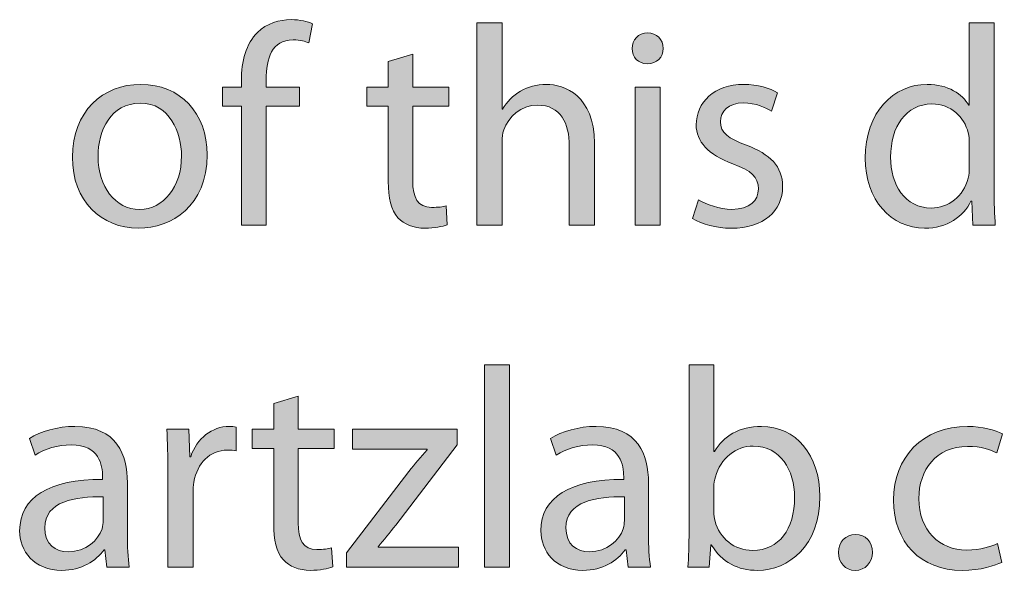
# Model space of a CAD drawing. Header units: inches. Extents: x 108 to 408, y -440 to -140.
# Drawn here: x 201.45 to 213.61, y -157.73 to -150.92 of the extents above; entities that cross this region are included whole.
import ezdxf

# ---------------------------------------------------------------- set-up
doc = ezdxf.new("R2010")
doc.units = ezdxf.units.IN
doc.header["$MEASUREMENT"] = 0
doc.layers.add('Layer 1', color=7, linetype='Continuous')

# ---------------------------------------------------------------- blocks, each defined once
blk = doc.blocks.new('block 15')
at = {"layer": 'Layer 1'}
h = blk.add_hatch(color=250, dxfattribs=at)
h.dxf.hatch_style = 2
edge = h.paths.add_edge_path()
edge.add_spline(control_points=[(204.193, -153.458), (204.193, -153.458), (204.193, -151.988), (204.193, -151.988), (204.193, -151.988), (203.957, -151.988), (203.957, -151.988), (203.957, -151.988), (203.957, -151.752), (203.957, -151.752), (203.957, -151.752), (204.193, -151.752), (204.193, -151.752), (204.193, -151.752), (204.193, -151.671), (204.193, -151.671), (204.193, -151.431), (204.25, -151.213), (204.391, -151.075), (204.507, -150.962), (204.662, -150.916), (204.807, -150.916), (204.92, -150.916), (205.012, -150.941), (205.072, -150.966), (205.072, -150.966), (205.029, -151.205), (205.029, -151.205), (204.983, -151.184), (204.923, -151.167), (204.832, -151.167), (204.567, -151.167), (204.5, -151.396), (204.5, -151.66), (204.5, -151.66), (204.5, -151.752), (204.5, -151.752), (204.5, -151.752), (204.913, -151.752), (204.913, -151.752), (204.913, -151.752), (204.913, -151.988), (204.913, -151.988), (204.913, -151.988), (204.5, -151.988), (204.5, -151.988), (204.5, -151.988), (204.5, -153.458), (204.5, -153.458), (204.5, -153.458), (204.193, -153.458), (204.193, -153.458)], knot_values=[0, 0, 0, 0, 1, 1, 1, 2, 2, 2, 3, 3, 3, 4, 4, 4, 5, 5, 5, 6, 6, 6, 7, 7, 7, 8, 8, 8, 9, 9, 9, 10, 10, 10, 11, 11, 11, 12, 12, 12, 13, 13, 13, 14, 14, 14, 15, 15, 15, 16, 16, 16, 17, 17, 17, 17], degree=3, periodic=1)
h = blk.add_hatch(color=250, dxfattribs=at)
h.dxf.hatch_style = 2
edge = h.paths.add_edge_path()
edge.add_spline(control_points=[(207.107, -150.955), (207.107, -150.955), (207.418, -150.955), (207.418, -150.955), (207.418, -150.955), (207.418, -152.024), (207.418, -152.024), (207.418, -152.024), (207.425, -152.024), (207.425, -152.024), (207.474, -151.935), (207.552, -151.854), (207.647, -151.801), (207.738, -151.748), (207.848, -151.717), (207.964, -151.717), (208.193, -151.717), (208.56, -151.858), (208.56, -152.443), (208.56, -152.443), (208.56, -153.458), (208.56, -153.458), (208.56, -153.458), (208.25, -153.458), (208.25, -153.458), (208.25, -153.458), (208.25, -152.478), (208.25, -152.478), (208.25, -152.203), (208.147, -151.974), (207.855, -151.974), (207.654, -151.974), (207.499, -152.115), (207.439, -152.281), (207.421, -152.327), (207.418, -152.373), (207.418, -152.429), (207.418, -152.429), (207.418, -153.458), (207.418, -153.458), (207.418, -153.458), (207.107, -153.458), (207.107, -153.458), (207.107, -153.458), (207.107, -150.955), (207.107, -150.955)], knot_values=[0, 0, 0, 0, 1, 1, 1, 2, 2, 2, 3, 3, 3, 4, 4, 4, 5, 5, 5, 6, 6, 6, 7, 7, 7, 8, 8, 8, 9, 9, 9, 10, 10, 10, 11, 11, 11, 12, 12, 12, 13, 13, 13, 14, 14, 14, 15, 15, 15, 15], degree=3, periodic=1)
h = blk.add_hatch(color=250, dxfattribs=at)
h.dxf.hatch_style = 2
edge = h.paths.add_edge_path()
edge.add_spline(control_points=[(213.506, -150.955), (213.506, -150.955), (213.506, -153.018), (213.506, -153.018), (213.506, -153.169), (213.513, -153.342), (213.52, -153.458), (213.52, -153.458), (213.245, -153.458), (213.245, -153.458), (213.245, -153.458), (213.231, -153.162), (213.231, -153.162), (213.231, -153.162), (213.22, -153.162), (213.22, -153.162), (213.129, -153.353), (212.924, -153.497), (212.646, -153.497), (212.233, -153.497), (211.912, -153.148), (211.912, -152.63), (211.909, -152.062), (212.265, -151.717), (212.677, -151.717), (212.941, -151.717), (213.114, -151.84), (213.192, -151.974), (213.192, -151.974), (213.199, -151.974), (213.199, -151.974), (213.199, -151.974), (213.199, -150.955), (213.199, -150.955), (213.199, -150.955), (213.506, -150.955), (213.506, -150.955)], knot_values=[0, 0, 0, 0, 1, 1, 1, 2, 2, 2, 3, 3, 3, 4, 4, 4, 5, 5, 5, 6, 6, 6, 7, 7, 7, 8, 8, 8, 9, 9, 9, 10, 10, 10, 11, 11, 11, 12, 12, 12, 12], degree=3, periodic=1)
edge = h.paths.add_edge_path()
edge.add_spline(control_points=[(213.199, -152.447), (213.199, -152.408), (213.195, -152.355), (213.185, -152.316), (213.139, -152.122), (212.97, -151.96), (212.737, -151.96), (212.416, -151.96), (212.226, -152.242), (212.226, -152.616), (212.226, -152.961), (212.399, -153.247), (212.73, -153.247), (212.938, -153.247), (213.129, -153.106), (213.185, -152.877), (213.195, -152.835), (213.199, -152.792), (213.199, -152.743), (213.199, -152.743), (213.199, -152.447), (213.199, -152.447)], knot_values=[0, 0, 0, 0, 1, 1, 1, 2, 2, 2, 3, 3, 3, 4, 4, 4, 5, 5, 5, 6, 6, 6, 7, 7, 7, 7], degree=3, periodic=1)
h = blk.add_hatch(color=250, dxfattribs=at)
h.dxf.hatch_style = 2
edge = h.paths.add_edge_path()
edge.add_spline(control_points=[(209.411, -151.273), (209.411, -151.378), (209.337, -151.463), (209.214, -151.463), (209.101, -151.463), (209.027, -151.378), (209.027, -151.273), (209.027, -151.167), (209.104, -151.079), (209.22, -151.079), (209.333, -151.079), (209.411, -151.163), (209.411, -151.273)], knot_values=[0, 0, 0, 0, 1, 1, 1, 2, 2, 2, 3, 3, 3, 4, 4, 4, 4], degree=3, periodic=1)
h.paths.add_polyline_path([(209.065, -153.458), (209.065, -151.752), (209.376, -151.752), (209.376, -153.458)])
h = blk.add_hatch(color=250, dxfattribs=at)
h.dxf.hatch_style = 2
edge = h.paths.add_edge_path()
edge.add_spline(control_points=[(206.313, -151.343), (206.313, -151.343), (206.313, -151.752), (206.313, -151.752), (206.313, -151.752), (206.758, -151.752), (206.758, -151.752), (206.758, -151.752), (206.758, -151.988), (206.758, -151.988), (206.758, -151.988), (206.313, -151.988), (206.313, -151.988), (206.313, -151.988), (206.313, -152.908), (206.313, -152.908), (206.313, -153.12), (206.373, -153.24), (206.546, -153.24), (206.631, -153.24), (206.68, -153.233), (206.726, -153.219), (206.726, -153.219), (206.74, -153.455), (206.74, -153.455), (206.68, -153.476), (206.585, -153.497), (206.465, -153.497), (206.32, -153.497), (206.204, -153.448), (206.13, -153.367), (206.045, -153.272), (206.01, -153.12), (206.01, -152.919), (206.01, -152.919), (206.01, -151.988), (206.01, -151.988), (206.01, -151.988), (205.746, -151.988), (205.746, -151.988), (205.746, -151.988), (205.746, -151.752), (205.746, -151.752), (205.746, -151.752), (206.01, -151.752), (206.01, -151.752), (206.01, -151.752), (206.01, -151.434), (206.01, -151.434), (206.01, -151.434), (206.313, -151.343), (206.313, -151.343)], knot_values=[0, 0, 0, 0, 1, 1, 1, 2, 2, 2, 3, 3, 3, 4, 4, 4, 5, 5, 5, 6, 6, 6, 7, 7, 7, 8, 8, 8, 9, 9, 9, 10, 10, 10, 11, 11, 11, 12, 12, 12, 13, 13, 13, 14, 14, 14, 15, 15, 15, 16, 16, 16, 17, 17, 17, 17], degree=3, periodic=1)
h = blk.add_hatch(color=250, dxfattribs=at)
h.dxf.hatch_style = 2
edge = h.paths.add_edge_path()
edge.add_spline(control_points=[(203.769, -152.591), (203.769, -153.222), (203.328, -153.497), (202.919, -153.497), (202.461, -153.497), (202.101, -153.159), (202.101, -152.619), (202.101, -152.051), (202.479, -151.717), (202.948, -151.717), (203.438, -151.717), (203.769, -152.073), (203.769, -152.591)], knot_values=[0, 0, 0, 0, 1, 1, 1, 2, 2, 2, 3, 3, 3, 4, 4, 4, 4], degree=3, periodic=1)
edge = h.paths.add_edge_path()
edge.add_spline(control_points=[(202.419, -152.609), (202.419, -152.982), (202.63, -153.264), (202.933, -153.264), (203.23, -153.264), (203.452, -152.986), (203.452, -152.602), (203.452, -152.313), (203.307, -151.949), (202.941, -151.949), (202.578, -151.949), (202.419, -152.288), (202.419, -152.609)], knot_values=[0, 0, 0, 0, 1, 1, 1, 2, 2, 2, 3, 3, 3, 4, 4, 4, 4], degree=3, periodic=1)
h = blk.add_hatch(color=250, dxfattribs=at)
h.dxf.hatch_style = 2
edge = h.paths.add_edge_path()
edge.add_spline(control_points=[(209.848, -153.145), (209.944, -153.201), (210.106, -153.264), (210.261, -153.264), (210.483, -153.264), (210.589, -153.155), (210.589, -153.011), (210.589, -152.862), (210.501, -152.785), (210.275, -152.701), (209.965, -152.588), (209.82, -152.422), (209.82, -152.218), (209.82, -151.942), (210.046, -151.717), (210.409, -151.717), (210.582, -151.717), (210.734, -151.762), (210.825, -151.822), (210.825, -151.822), (210.751, -152.048), (210.751, -152.048), (210.684, -152.006), (210.561, -151.946), (210.402, -151.946), (210.219, -151.946), (210.12, -152.051), (210.12, -152.179), (210.12, -152.319), (210.219, -152.383), (210.441, -152.471), (210.734, -152.581), (210.889, -152.728), (210.889, -152.982), (210.889, -153.286), (210.653, -153.497), (210.254, -153.497), (210.067, -153.497), (209.894, -153.448), (209.774, -153.377), (209.774, -153.377), (209.848, -153.145), (209.848, -153.145)], knot_values=[0, 0, 0, 0, 1, 1, 1, 2, 2, 2, 3, 3, 3, 4, 4, 4, 5, 5, 5, 6, 6, 6, 7, 7, 7, 8, 8, 8, 9, 9, 9, 10, 10, 10, 11, 11, 11, 12, 12, 12, 13, 13, 13, 14, 14, 14, 14], degree=3, periodic=1)
h = blk.add_hatch(color=250, dxfattribs=at)
h.dxf.hatch_style = 2
h.paths.add_polyline_path([(207.199, -155.189), (207.509, -155.189), (207.509, -157.692), (207.199, -157.692)])
h = blk.add_hatch(color=250, dxfattribs=at)
h.dxf.hatch_style = 2
edge = h.paths.add_edge_path()
edge.add_spline(control_points=[(209.732, -155.189), (209.732, -155.189), (210.039, -155.189), (210.039, -155.189), (210.039, -155.189), (210.039, -156.26), (210.039, -156.26), (210.039, -156.26), (210.046, -156.26), (210.046, -156.26), (210.155, -156.07), (210.353, -155.95), (210.628, -155.95), (211.054, -155.95), (211.351, -156.303), (211.351, -156.817), (211.351, -157.427), (210.963, -157.731), (210.582, -157.731), (210.335, -157.731), (210.138, -157.635), (210.007, -157.413), (210.007, -157.413), (210, -157.413), (210, -157.413), (210, -157.413), (209.982, -157.692), (209.982, -157.692), (209.982, -157.692), (209.718, -157.692), (209.718, -157.692), (209.725, -157.575), (209.732, -157.403), (209.732, -157.251), (209.732, -157.251), (209.732, -155.189), (209.732, -155.189)], knot_values=[0, 0, 0, 0, 1, 1, 1, 2, 2, 2, 3, 3, 3, 4, 4, 4, 5, 5, 5, 6, 6, 6, 7, 7, 7, 8, 8, 8, 9, 9, 9, 10, 10, 10, 11, 11, 11, 12, 12, 12, 12], degree=3, periodic=1)
edge = h.paths.add_edge_path()
edge.add_spline(control_points=[(210.039, -157.008), (210.039, -157.047), (210.042, -157.085), (210.053, -157.121), (210.109, -157.336), (210.293, -157.484), (210.518, -157.484), (210.846, -157.484), (211.037, -157.219), (211.037, -156.828), (211.037, -156.486), (210.86, -156.193), (210.525, -156.193), (210.317, -156.193), (210.12, -156.341), (210.057, -156.574), (210.046, -156.613), (210.039, -156.655), (210.039, -156.704), (210.039, -156.704), (210.039, -157.008), (210.039, -157.008)], knot_values=[0, 0, 0, 0, 1, 1, 1, 2, 2, 2, 3, 3, 3, 4, 4, 4, 5, 5, 5, 6, 6, 6, 7, 7, 7, 7], degree=3, periodic=1)
h = blk.add_hatch(color=250, dxfattribs=at)
h.dxf.hatch_style = 2
edge = h.paths.add_edge_path()
edge.add_spline(control_points=[(204.895, -155.576), (204.895, -155.576), (204.895, -155.985), (204.895, -155.985), (204.895, -155.985), (205.339, -155.985), (205.339, -155.985), (205.339, -155.985), (205.339, -156.221), (205.339, -156.221), (205.339, -156.221), (204.895, -156.221), (204.895, -156.221), (204.895, -156.221), (204.895, -157.142), (204.895, -157.142), (204.895, -157.353), (204.955, -157.473), (205.128, -157.473), (205.212, -157.473), (205.262, -157.466), (205.308, -157.452), (205.308, -157.452), (205.322, -157.688), (205.322, -157.688), (205.262, -157.709), (205.167, -157.731), (205.047, -157.731), (204.902, -157.731), (204.786, -157.681), (204.712, -157.6), (204.627, -157.505), (204.592, -157.353), (204.592, -157.152), (204.592, -157.152), (204.592, -156.221), (204.592, -156.221), (204.592, -156.221), (204.327, -156.221), (204.327, -156.221), (204.327, -156.221), (204.327, -155.985), (204.327, -155.985), (204.327, -155.985), (204.592, -155.985), (204.592, -155.985), (204.592, -155.985), (204.592, -155.668), (204.592, -155.668), (204.592, -155.668), (204.895, -155.576), (204.895, -155.576)], knot_values=[0, 0, 0, 0, 1, 1, 1, 2, 2, 2, 3, 3, 3, 4, 4, 4, 5, 5, 5, 6, 6, 6, 7, 7, 7, 8, 8, 8, 9, 9, 9, 10, 10, 10, 11, 11, 11, 12, 12, 12, 13, 13, 13, 14, 14, 14, 15, 15, 15, 16, 16, 16, 17, 17, 17, 17], degree=3, periodic=1)
h = blk.add_hatch(color=250, dxfattribs=at)
h.dxf.hatch_style = 2
edge = h.paths.add_edge_path()
edge.add_spline(control_points=[(202.782, -157.283), (202.782, -157.431), (202.789, -157.575), (202.806, -157.692), (202.806, -157.692), (202.528, -157.692), (202.528, -157.692), (202.528, -157.692), (202.503, -157.477), (202.503, -157.477), (202.503, -157.477), (202.493, -157.477), (202.493, -157.477), (202.397, -157.611), (202.214, -157.731), (201.971, -157.731), (201.625, -157.731), (201.449, -157.487), (201.449, -157.24), (201.449, -156.828), (201.816, -156.602), (202.475, -156.606), (202.475, -156.606), (202.475, -156.57), (202.475, -156.57), (202.475, -156.433), (202.436, -156.176), (202.087, -156.179), (201.925, -156.179), (201.759, -156.225), (201.64, -156.306), (201.64, -156.306), (201.569, -156.098), (201.569, -156.098), (201.71, -156.01), (201.918, -155.95), (202.133, -155.95), (202.655, -155.95), (202.782, -156.306), (202.782, -156.644), (202.782, -156.644), (202.782, -157.283), (202.782, -157.283)], knot_values=[0, 0, 0, 0, 1, 1, 1, 2, 2, 2, 3, 3, 3, 4, 4, 4, 5, 5, 5, 6, 6, 6, 7, 7, 7, 8, 8, 8, 9, 9, 9, 10, 10, 10, 11, 11, 11, 12, 12, 12, 13, 13, 13, 14, 14, 14, 14], degree=3, periodic=1)
edge = h.paths.add_edge_path()
edge.add_spline(control_points=[(202.482, -156.821), (202.144, -156.814), (201.759, -156.874), (201.759, -157.205), (201.759, -157.41), (201.893, -157.501), (202.048, -157.501), (202.274, -157.501), (202.419, -157.36), (202.468, -157.216), (202.479, -157.181), (202.482, -157.145), (202.482, -157.117), (202.482, -157.117), (202.482, -156.821), (202.482, -156.821)], knot_values=[0, 0, 0, 0, 1, 1, 1, 2, 2, 2, 3, 3, 3, 4, 4, 4, 5, 5, 5, 5], degree=3, periodic=1)
h = blk.add_hatch(color=250, dxfattribs=at)
h.dxf.hatch_style = 2
edge = h.paths.add_edge_path()
edge.add_spline(control_points=[(203.283, -156.518), (203.283, -156.317), (203.28, -156.144), (203.269, -155.985), (203.269, -155.985), (203.541, -155.985), (203.541, -155.985), (203.541, -155.985), (203.555, -156.324), (203.555, -156.324), (203.555, -156.324), (203.565, -156.324), (203.565, -156.324), (203.643, -156.095), (203.833, -155.95), (204.041, -155.95), (204.073, -155.95), (204.098, -155.953), (204.126, -155.957), (204.126, -155.957), (204.126, -156.25), (204.126, -156.25), (204.094, -156.243), (204.062, -156.243), (204.02, -156.243), (203.802, -156.243), (203.646, -156.405), (203.604, -156.638), (203.597, -156.68), (203.594, -156.733), (203.594, -156.782), (203.594, -156.782), (203.594, -157.692), (203.594, -157.692), (203.594, -157.692), (203.283, -157.692), (203.283, -157.692), (203.283, -157.692), (203.283, -156.518), (203.283, -156.518)], knot_values=[0, 0, 0, 0, 1, 1, 1, 2, 2, 2, 3, 3, 3, 4, 4, 4, 5, 5, 5, 6, 6, 6, 7, 7, 7, 8, 8, 8, 9, 9, 9, 10, 10, 10, 11, 11, 11, 12, 12, 12, 13, 13, 13, 13], degree=3, periodic=1)
h = blk.add_hatch(color=250, dxfattribs=at)
h.dxf.hatch_style = 2
edge = h.paths.add_edge_path()
edge.add_spline(control_points=[(205.495, -157.512), (205.495, -157.512), (206.264, -156.507), (206.264, -156.507), (206.341, -156.412), (206.412, -156.331), (206.49, -156.239), (206.49, -156.239), (206.49, -156.232), (206.49, -156.232), (206.49, -156.232), (205.566, -156.232), (205.566, -156.232), (205.566, -156.232), (205.566, -155.985), (205.566, -155.985), (205.566, -155.985), (206.863, -155.985), (206.863, -155.985), (206.863, -155.985), (206.863, -156.179), (206.863, -156.179), (206.863, -156.179), (206.102, -157.17), (206.102, -157.17), (206.028, -157.265), (205.961, -157.353), (205.883, -157.438), (205.883, -157.438), (205.883, -157.445), (205.883, -157.445), (205.883, -157.445), (206.877, -157.445), (206.877, -157.445), (206.877, -157.445), (206.877, -157.692), (206.877, -157.692), (206.877, -157.692), (205.495, -157.692), (205.495, -157.692), (205.495, -157.692), (205.495, -157.512), (205.495, -157.512)], knot_values=[0, 0, 0, 0, 1, 1, 1, 2, 2, 2, 3, 3, 3, 4, 4, 4, 5, 5, 5, 6, 6, 6, 7, 7, 7, 8, 8, 8, 9, 9, 9, 10, 10, 10, 11, 11, 11, 12, 12, 12, 13, 13, 13, 14, 14, 14, 14], degree=3, periodic=1)
h = blk.add_hatch(color=250, dxfattribs=at)
h.dxf.hatch_style = 2
edge = h.paths.add_edge_path()
edge.add_spline(control_points=[(209.23, -157.283), (209.23, -157.431), (209.237, -157.575), (209.255, -157.692), (209.255, -157.692), (208.977, -157.692), (208.977, -157.692), (208.977, -157.692), (208.952, -157.477), (208.952, -157.477), (208.952, -157.477), (208.941, -157.477), (208.941, -157.477), (208.846, -157.611), (208.663, -157.731), (208.419, -157.731), (208.074, -157.731), (207.898, -157.487), (207.898, -157.24), (207.898, -156.828), (208.264, -156.602), (208.923, -156.606), (208.923, -156.606), (208.923, -156.57), (208.923, -156.57), (208.923, -156.433), (208.885, -156.176), (208.536, -156.179), (208.374, -156.179), (208.208, -156.225), (208.088, -156.306), (208.088, -156.306), (208.017, -156.098), (208.017, -156.098), (208.159, -156.01), (208.366, -155.95), (208.582, -155.95), (209.103, -155.95), (209.23, -156.306), (209.23, -156.644), (209.23, -156.644), (209.23, -157.283), (209.23, -157.283)], knot_values=[0, 0, 0, 0, 1, 1, 1, 2, 2, 2, 3, 3, 3, 4, 4, 4, 5, 5, 5, 6, 6, 6, 7, 7, 7, 8, 8, 8, 9, 9, 9, 10, 10, 10, 11, 11, 11, 12, 12, 12, 13, 13, 13, 14, 14, 14, 14], degree=3, periodic=1)
edge = h.paths.add_edge_path()
edge.add_spline(control_points=[(208.931, -156.821), (208.592, -156.814), (208.208, -156.874), (208.208, -157.205), (208.208, -157.41), (208.342, -157.501), (208.497, -157.501), (208.723, -157.501), (208.867, -157.36), (208.917, -157.216), (208.927, -157.181), (208.931, -157.145), (208.931, -157.117), (208.931, -157.117), (208.931, -156.821), (208.931, -156.821)], knot_values=[0, 0, 0, 0, 1, 1, 1, 2, 2, 2, 3, 3, 3, 4, 4, 4, 5, 5, 5, 5], degree=3, periodic=1)
h = blk.add_hatch(color=250, dxfattribs=at)
h.dxf.hatch_style = 2
edge = h.paths.add_edge_path()
edge.add_spline(control_points=[(213.601, -157.632), (213.52, -157.671), (213.34, -157.731), (213.111, -157.731), (212.596, -157.731), (212.261, -157.381), (212.261, -156.86), (212.261, -156.334), (212.621, -155.95), (213.178, -155.95), (213.361, -155.95), (213.524, -155.996), (213.608, -156.042), (213.608, -156.042), (213.538, -156.278), (213.538, -156.278), (213.464, -156.239), (213.347, -156.197), (213.178, -156.197), (212.787, -156.197), (212.575, -156.489), (212.575, -156.842), (212.575, -157.237), (212.829, -157.48), (213.167, -157.48), (213.344, -157.48), (213.46, -157.438), (213.548, -157.399), (213.548, -157.399), (213.601, -157.632), (213.601, -157.632)], knot_values=[0, 0, 0, 0, 1, 1, 1, 2, 2, 2, 3, 3, 3, 4, 4, 4, 5, 5, 5, 6, 6, 6, 7, 7, 7, 8, 8, 8, 9, 9, 9, 10, 10, 10, 10], degree=3, periodic=1)
h = blk.add_hatch(color=250, dxfattribs=at)
h.dxf.hatch_style = 2
edge = h.paths.add_edge_path()
edge.add_spline(control_points=[(211.58, -157.508), (211.58, -157.381), (211.669, -157.286), (211.792, -157.286), (211.915, -157.286), (212, -157.378), (212, -157.508), (212, -157.635), (211.915, -157.731), (211.785, -157.731), (211.665, -157.731), (211.58, -157.635), (211.58, -157.508)], knot_values=[0, 0, 0, 0, 1, 1, 1, 2, 2, 2, 3, 3, 3, 4, 4, 4, 4], degree=3, periodic=1)
at = {"layer": 'Layer 1', "lineweight": 0}
for points in [[(209.065, -153.458), (209.065, -151.752), (209.376, -151.752), (209.376, -153.458), (209.065, -153.458)], [(207.199, -155.189), (207.509, -155.189), (207.509, -157.692), (207.199, -157.692), (207.199, -155.189)]]:
    blk.add_lwpolyline(points, dxfattribs=at)
for points, knots in [([(204.193, -153.458), (204.193, -153.458), (204.193, -151.988), (204.193, -151.988), (204.193, -151.988), (203.957, -151.988), (203.957, -151.988), (203.957, -151.988), (203.957, -151.752), (203.957, -151.752), (203.957, -151.752), (204.193, -151.752), (204.193, -151.752), (204.193, -151.752), (204.193, -151.671), (204.193, -151.671), (204.193, -151.431), (204.25, -151.213), (204.391, -151.075), (204.507, -150.962), (204.662, -150.916), (204.807, -150.916), (204.92, -150.916), (205.012, -150.941), (205.072, -150.966), (205.072, -150.966), (205.029, -151.205), (205.029, -151.205), (204.983, -151.184), (204.923, -151.167), (204.832, -151.167), (204.567, -151.167), (204.5, -151.396), (204.5, -151.66), (204.5, -151.66), (204.5, -151.752), (204.5, -151.752), (204.5, -151.752), (204.913, -151.752), (204.913, -151.752), (204.913, -151.752), (204.913, -151.988), (204.913, -151.988), (204.913, -151.988), (204.5, -151.988), (204.5, -151.988), (204.5, -151.988), (204.5, -153.458), (204.5, -153.458), (204.5, -153.458), (204.193, -153.458), (204.193, -153.458)], [0, 0, 0, 0, 1, 1, 1, 2, 2, 2, 3, 3, 3, 4, 4, 4, 5, 5, 5, 6, 6, 6, 7, 7, 7, 8, 8, 8, 9, 9, 9, 10, 10, 10, 11, 11, 11, 12, 12, 12, 13, 13, 13, 14, 14, 14, 15, 15, 15, 16, 16, 16, 17, 17, 17, 17]), ([(207.107, -150.955), (207.107, -150.955), (207.418, -150.955), (207.418, -150.955), (207.418, -150.955), (207.418, -152.024), (207.418, -152.024), (207.418, -152.024), (207.425, -152.024), (207.425, -152.024), (207.474, -151.935), (207.552, -151.854), (207.647, -151.801), (207.738, -151.748), (207.848, -151.717), (207.964, -151.717), (208.193, -151.717), (208.56, -151.858), (208.56, -152.443), (208.56, -152.443), (208.56, -153.458), (208.56, -153.458), (208.56, -153.458), (208.25, -153.458), (208.25, -153.458), (208.25, -153.458), (208.25, -152.478), (208.25, -152.478), (208.25, -152.203), (208.147, -151.974), (207.855, -151.974), (207.654, -151.974), (207.499, -152.115), (207.439, -152.281), (207.421, -152.327), (207.418, -152.373), (207.418, -152.429), (207.418, -152.429), (207.418, -153.458), (207.418, -153.458), (207.418, -153.458), (207.107, -153.458), (207.107, -153.458), (207.107, -153.458), (207.107, -150.955), (207.107, -150.955)], [0, 0, 0, 0, 1, 1, 1, 2, 2, 2, 3, 3, 3, 4, 4, 4, 5, 5, 5, 6, 6, 6, 7, 7, 7, 8, 8, 8, 9, 9, 9, 10, 10, 10, 11, 11, 11, 12, 12, 12, 13, 13, 13, 14, 14, 14, 15, 15, 15, 15]), ([(213.506, -150.955), (213.506, -150.955), (213.506, -153.018), (213.506, -153.018), (213.506, -153.169), (213.513, -153.342), (213.52, -153.458), (213.52, -153.458), (213.245, -153.458), (213.245, -153.458), (213.245, -153.458), (213.231, -153.162), (213.231, -153.162), (213.231, -153.162), (213.22, -153.162), (213.22, -153.162), (213.129, -153.353), (212.924, -153.497), (212.646, -153.497), (212.233, -153.497), (211.912, -153.148), (211.912, -152.63), (211.909, -152.062), (212.265, -151.717), (212.677, -151.717), (212.941, -151.717), (213.114, -151.84), (213.192, -151.974), (213.192, -151.974), (213.199, -151.974), (213.199, -151.974), (213.199, -151.974), (213.199, -150.955), (213.199, -150.955), (213.199, -150.955), (213.506, -150.955), (213.506, -150.955)], [0, 0, 0, 0, 1, 1, 1, 2, 2, 2, 3, 3, 3, 4, 4, 4, 5, 5, 5, 6, 6, 6, 7, 7, 7, 8, 8, 8, 9, 9, 9, 10, 10, 10, 11, 11, 11, 12, 12, 12, 12]), ([(209.411, -151.273), (209.411, -151.378), (209.337, -151.463), (209.214, -151.463), (209.101, -151.463), (209.027, -151.378), (209.027, -151.273), (209.027, -151.167), (209.104, -151.079), (209.22, -151.079), (209.333, -151.079), (209.411, -151.163), (209.411, -151.273)], [0, 0, 0, 0, 1, 1, 1, 2, 2, 2, 3, 3, 3, 4, 4, 4, 4]), ([(206.313, -151.343), (206.313, -151.343), (206.313, -151.752), (206.313, -151.752), (206.313, -151.752), (206.758, -151.752), (206.758, -151.752), (206.758, -151.752), (206.758, -151.988), (206.758, -151.988), (206.758, -151.988), (206.313, -151.988), (206.313, -151.988), (206.313, -151.988), (206.313, -152.908), (206.313, -152.908), (206.313, -153.12), (206.373, -153.24), (206.546, -153.24), (206.631, -153.24), (206.68, -153.233), (206.726, -153.219), (206.726, -153.219), (206.74, -153.455), (206.74, -153.455), (206.68, -153.476), (206.585, -153.497), (206.465, -153.497), (206.32, -153.497), (206.204, -153.448), (206.13, -153.367), (206.045, -153.272), (206.01, -153.12), (206.01, -152.919), (206.01, -152.919), (206.01, -151.988), (206.01, -151.988), (206.01, -151.988), (205.746, -151.988), (205.746, -151.988), (205.746, -151.988), (205.746, -151.752), (205.746, -151.752), (205.746, -151.752), (206.01, -151.752), (206.01, -151.752), (206.01, -151.752), (206.01, -151.434), (206.01, -151.434), (206.01, -151.434), (206.313, -151.343), (206.313, -151.343)], [0, 0, 0, 0, 1, 1, 1, 2, 2, 2, 3, 3, 3, 4, 4, 4, 5, 5, 5, 6, 6, 6, 7, 7, 7, 8, 8, 8, 9, 9, 9, 10, 10, 10, 11, 11, 11, 12, 12, 12, 13, 13, 13, 14, 14, 14, 15, 15, 15, 16, 16, 16, 17, 17, 17, 17]), ([(203.769, -152.591), (203.769, -153.222), (203.328, -153.497), (202.919, -153.497), (202.461, -153.497), (202.101, -153.159), (202.101, -152.619), (202.101, -152.051), (202.479, -151.717), (202.948, -151.717), (203.438, -151.717), (203.769, -152.073), (203.769, -152.591)], [0, 0, 0, 0, 1, 1, 1, 2, 2, 2, 3, 3, 3, 4, 4, 4, 4]), ([(209.848, -153.145), (209.944, -153.201), (210.106, -153.264), (210.261, -153.264), (210.483, -153.264), (210.589, -153.155), (210.589, -153.011), (210.589, -152.862), (210.501, -152.785), (210.275, -152.701), (209.965, -152.588), (209.82, -152.422), (209.82, -152.218), (209.82, -151.942), (210.046, -151.717), (210.409, -151.717), (210.582, -151.717), (210.734, -151.762), (210.825, -151.822), (210.825, -151.822), (210.751, -152.048), (210.751, -152.048), (210.684, -152.006), (210.561, -151.946), (210.402, -151.946), (210.219, -151.946), (210.12, -152.051), (210.12, -152.179), (210.12, -152.319), (210.219, -152.383), (210.441, -152.471), (210.734, -152.581), (210.889, -152.728), (210.889, -152.982), (210.889, -153.286), (210.653, -153.497), (210.254, -153.497), (210.067, -153.497), (209.894, -153.448), (209.774, -153.377), (209.774, -153.377), (209.848, -153.145), (209.848, -153.145)], [0, 0, 0, 0, 1, 1, 1, 2, 2, 2, 3, 3, 3, 4, 4, 4, 5, 5, 5, 6, 6, 6, 7, 7, 7, 8, 8, 8, 9, 9, 9, 10, 10, 10, 11, 11, 11, 12, 12, 12, 13, 13, 13, 14, 14, 14, 14]), ([(202.419, -152.609), (202.419, -152.982), (202.63, -153.264), (202.933, -153.264), (203.23, -153.264), (203.452, -152.986), (203.452, -152.602), (203.452, -152.313), (203.307, -151.949), (202.941, -151.949), (202.578, -151.949), (202.419, -152.288), (202.419, -152.609)], [0, 0, 0, 0, 1, 1, 1, 2, 2, 2, 3, 3, 3, 4, 4, 4, 4]), ([(213.199, -152.447), (213.199, -152.408), (213.195, -152.355), (213.185, -152.316), (213.139, -152.122), (212.97, -151.96), (212.737, -151.96), (212.416, -151.96), (212.226, -152.242), (212.226, -152.616), (212.226, -152.961), (212.399, -153.247), (212.73, -153.247), (212.938, -153.247), (213.129, -153.106), (213.185, -152.877), (213.195, -152.835), (213.199, -152.792), (213.199, -152.743), (213.199, -152.743), (213.199, -152.447), (213.199, -152.447)], [0, 0, 0, 0, 1, 1, 1, 2, 2, 2, 3, 3, 3, 4, 4, 4, 5, 5, 5, 6, 6, 6, 7, 7, 7, 7]), ([(209.732, -155.189), (209.732, -155.189), (210.039, -155.189), (210.039, -155.189), (210.039, -155.189), (210.039, -156.26), (210.039, -156.26), (210.039, -156.26), (210.046, -156.26), (210.046, -156.26), (210.155, -156.07), (210.353, -155.95), (210.628, -155.95), (211.054, -155.95), (211.351, -156.303), (211.351, -156.817), (211.351, -157.427), (210.963, -157.731), (210.582, -157.731), (210.335, -157.731), (210.138, -157.635), (210.007, -157.413), (210.007, -157.413), (210, -157.413), (210, -157.413), (210, -157.413), (209.982, -157.692), (209.982, -157.692), (209.982, -157.692), (209.718, -157.692), (209.718, -157.692), (209.725, -157.575), (209.732, -157.403), (209.732, -157.251), (209.732, -157.251), (209.732, -155.189), (209.732, -155.189)], [0, 0, 0, 0, 1, 1, 1, 2, 2, 2, 3, 3, 3, 4, 4, 4, 5, 5, 5, 6, 6, 6, 7, 7, 7, 8, 8, 8, 9, 9, 9, 10, 10, 10, 11, 11, 11, 12, 12, 12, 12]), ([(204.895, -155.576), (204.895, -155.576), (204.895, -155.985), (204.895, -155.985), (204.895, -155.985), (205.339, -155.985), (205.339, -155.985), (205.339, -155.985), (205.339, -156.221), (205.339, -156.221), (205.339, -156.221), (204.895, -156.221), (204.895, -156.221), (204.895, -156.221), (204.895, -157.142), (204.895, -157.142), (204.895, -157.353), (204.955, -157.473), (205.128, -157.473), (205.212, -157.473), (205.262, -157.466), (205.308, -157.452), (205.308, -157.452), (205.322, -157.688), (205.322, -157.688), (205.262, -157.709), (205.167, -157.731), (205.047, -157.731), (204.902, -157.731), (204.786, -157.681), (204.712, -157.6), (204.627, -157.505), (204.592, -157.353), (204.592, -157.152), (204.592, -157.152), (204.592, -156.221), (204.592, -156.221), (204.592, -156.221), (204.327, -156.221), (204.327, -156.221), (204.327, -156.221), (204.327, -155.985), (204.327, -155.985), (204.327, -155.985), (204.592, -155.985), (204.592, -155.985), (204.592, -155.985), (204.592, -155.668), (204.592, -155.668), (204.592, -155.668), (204.895, -155.576), (204.895, -155.576)], [0, 0, 0, 0, 1, 1, 1, 2, 2, 2, 3, 3, 3, 4, 4, 4, 5, 5, 5, 6, 6, 6, 7, 7, 7, 8, 8, 8, 9, 9, 9, 10, 10, 10, 11, 11, 11, 12, 12, 12, 13, 13, 13, 14, 14, 14, 15, 15, 15, 16, 16, 16, 17, 17, 17, 17]), ([(202.782, -157.283), (202.782, -157.431), (202.789, -157.575), (202.806, -157.692), (202.806, -157.692), (202.528, -157.692), (202.528, -157.692), (202.528, -157.692), (202.503, -157.477), (202.503, -157.477), (202.503, -157.477), (202.493, -157.477), (202.493, -157.477), (202.397, -157.611), (202.214, -157.731), (201.971, -157.731), (201.625, -157.731), (201.449, -157.487), (201.449, -157.24), (201.449, -156.828), (201.816, -156.602), (202.475, -156.606), (202.475, -156.606), (202.475, -156.57), (202.475, -156.57), (202.475, -156.433), (202.436, -156.176), (202.087, -156.179), (201.925, -156.179), (201.759, -156.225), (201.64, -156.306), (201.64, -156.306), (201.569, -156.098), (201.569, -156.098), (201.71, -156.01), (201.918, -155.95), (202.133, -155.95), (202.655, -155.95), (202.782, -156.306), (202.782, -156.644), (202.782, -156.644), (202.782, -157.283), (202.782, -157.283)], [0, 0, 0, 0, 1, 1, 1, 2, 2, 2, 3, 3, 3, 4, 4, 4, 5, 5, 5, 6, 6, 6, 7, 7, 7, 8, 8, 8, 9, 9, 9, 10, 10, 10, 11, 11, 11, 12, 12, 12, 13, 13, 13, 14, 14, 14, 14]), ([(203.283, -156.518), (203.283, -156.317), (203.28, -156.144), (203.269, -155.985), (203.269, -155.985), (203.541, -155.985), (203.541, -155.985), (203.541, -155.985), (203.555, -156.324), (203.555, -156.324), (203.555, -156.324), (203.565, -156.324), (203.565, -156.324), (203.643, -156.095), (203.833, -155.95), (204.041, -155.95), (204.073, -155.95), (204.098, -155.953), (204.126, -155.957), (204.126, -155.957), (204.126, -156.25), (204.126, -156.25), (204.094, -156.243), (204.062, -156.243), (204.02, -156.243), (203.802, -156.243), (203.646, -156.405), (203.604, -156.638), (203.597, -156.68), (203.594, -156.733), (203.594, -156.782), (203.594, -156.782), (203.594, -157.692), (203.594, -157.692), (203.594, -157.692), (203.283, -157.692), (203.283, -157.692), (203.283, -157.692), (203.283, -156.518), (203.283, -156.518)], [0, 0, 0, 0, 1, 1, 1, 2, 2, 2, 3, 3, 3, 4, 4, 4, 5, 5, 5, 6, 6, 6, 7, 7, 7, 8, 8, 8, 9, 9, 9, 10, 10, 10, 11, 11, 11, 12, 12, 12, 13, 13, 13, 13]), ([(205.495, -157.512), (205.495, -157.512), (206.264, -156.507), (206.264, -156.507), (206.341, -156.412), (206.412, -156.331), (206.49, -156.239), (206.49, -156.239), (206.49, -156.232), (206.49, -156.232), (206.49, -156.232), (205.566, -156.232), (205.566, -156.232), (205.566, -156.232), (205.566, -155.985), (205.566, -155.985), (205.566, -155.985), (206.863, -155.985), (206.863, -155.985), (206.863, -155.985), (206.863, -156.179), (206.863, -156.179), (206.863, -156.179), (206.102, -157.17), (206.102, -157.17), (206.028, -157.265), (205.961, -157.353), (205.883, -157.438), (205.883, -157.438), (205.883, -157.445), (205.883, -157.445), (205.883, -157.445), (206.877, -157.445), (206.877, -157.445), (206.877, -157.445), (206.877, -157.692), (206.877, -157.692), (206.877, -157.692), (205.495, -157.692), (205.495, -157.692), (205.495, -157.692), (205.495, -157.512), (205.495, -157.512)], [0, 0, 0, 0, 1, 1, 1, 2, 2, 2, 3, 3, 3, 4, 4, 4, 5, 5, 5, 6, 6, 6, 7, 7, 7, 8, 8, 8, 9, 9, 9, 10, 10, 10, 11, 11, 11, 12, 12, 12, 13, 13, 13, 14, 14, 14, 14]), ([(209.23, -157.283), (209.23, -157.431), (209.237, -157.575), (209.255, -157.692), (209.255, -157.692), (208.977, -157.692), (208.977, -157.692), (208.977, -157.692), (208.952, -157.477), (208.952, -157.477), (208.952, -157.477), (208.941, -157.477), (208.941, -157.477), (208.846, -157.611), (208.663, -157.731), (208.419, -157.731), (208.074, -157.731), (207.898, -157.487), (207.898, -157.24), (207.898, -156.828), (208.264, -156.602), (208.923, -156.606), (208.923, -156.606), (208.923, -156.57), (208.923, -156.57), (208.923, -156.433), (208.885, -156.176), (208.536, -156.179), (208.374, -156.179), (208.208, -156.225), (208.088, -156.306), (208.088, -156.306), (208.017, -156.098), (208.017, -156.098), (208.159, -156.01), (208.366, -155.95), (208.582, -155.95), (209.103, -155.95), (209.23, -156.306), (209.23, -156.644), (209.23, -156.644), (209.23, -157.283), (209.23, -157.283)], [0, 0, 0, 0, 1, 1, 1, 2, 2, 2, 3, 3, 3, 4, 4, 4, 5, 5, 5, 6, 6, 6, 7, 7, 7, 8, 8, 8, 9, 9, 9, 10, 10, 10, 11, 11, 11, 12, 12, 12, 13, 13, 13, 14, 14, 14, 14]), ([(213.601, -157.632), (213.52, -157.671), (213.34, -157.731), (213.111, -157.731), (212.596, -157.731), (212.261, -157.381), (212.261, -156.86), (212.261, -156.334), (212.621, -155.95), (213.178, -155.95), (213.361, -155.95), (213.524, -155.996), (213.608, -156.042), (213.608, -156.042), (213.538, -156.278), (213.538, -156.278), (213.464, -156.239), (213.347, -156.197), (213.178, -156.197), (212.787, -156.197), (212.575, -156.489), (212.575, -156.842), (212.575, -157.237), (212.829, -157.48), (213.167, -157.48), (213.344, -157.48), (213.46, -157.438), (213.548, -157.399), (213.548, -157.399), (213.601, -157.632), (213.601, -157.632)], [0, 0, 0, 0, 1, 1, 1, 2, 2, 2, 3, 3, 3, 4, 4, 4, 5, 5, 5, 6, 6, 6, 7, 7, 7, 8, 8, 8, 9, 9, 9, 10, 10, 10, 10]), ([(210.039, -157.008), (210.039, -157.047), (210.042, -157.085), (210.053, -157.121), (210.109, -157.336), (210.293, -157.484), (210.518, -157.484), (210.846, -157.484), (211.037, -157.219), (211.037, -156.828), (211.037, -156.486), (210.86, -156.193), (210.525, -156.193), (210.317, -156.193), (210.12, -156.341), (210.057, -156.574), (210.046, -156.613), (210.039, -156.655), (210.039, -156.704), (210.039, -156.704), (210.039, -157.008), (210.039, -157.008)], [0, 0, 0, 0, 1, 1, 1, 2, 2, 2, 3, 3, 3, 4, 4, 4, 5, 5, 5, 6, 6, 6, 7, 7, 7, 7]), ([(202.482, -156.821), (202.144, -156.814), (201.759, -156.874), (201.759, -157.205), (201.759, -157.41), (201.893, -157.501), (202.048, -157.501), (202.274, -157.501), (202.419, -157.36), (202.468, -157.216), (202.479, -157.181), (202.482, -157.145), (202.482, -157.117), (202.482, -157.117), (202.482, -156.821), (202.482, -156.821)], [0, 0, 0, 0, 1, 1, 1, 2, 2, 2, 3, 3, 3, 4, 4, 4, 5, 5, 5, 5]), ([(208.931, -156.821), (208.592, -156.814), (208.208, -156.874), (208.208, -157.205), (208.208, -157.41), (208.342, -157.501), (208.497, -157.501), (208.723, -157.501), (208.867, -157.36), (208.917, -157.216), (208.927, -157.181), (208.931, -157.145), (208.931, -157.117), (208.931, -157.117), (208.931, -156.821), (208.931, -156.821)], [0, 0, 0, 0, 1, 1, 1, 2, 2, 2, 3, 3, 3, 4, 4, 4, 5, 5, 5, 5]), ([(211.58, -157.508), (211.58, -157.381), (211.669, -157.286), (211.792, -157.286), (211.915, -157.286), (212, -157.378), (212, -157.508), (212, -157.635), (211.915, -157.731), (211.785, -157.731), (211.665, -157.731), (211.58, -157.635), (211.58, -157.508)], [0, 0, 0, 0, 1, 1, 1, 2, 2, 2, 3, 3, 3, 4, 4, 4, 4])]:
    blk.add_open_spline(points, degree=3, knots=knots, dxfattribs=at)

msp = doc.modelspace()

# ---------------------------------------------------------------- block references
at = {"layer": 'Layer 1'}
msp.add_blockref('block 15', (0, 0), dxfattribs=at)

doc.saveas('drawing.dxf')
